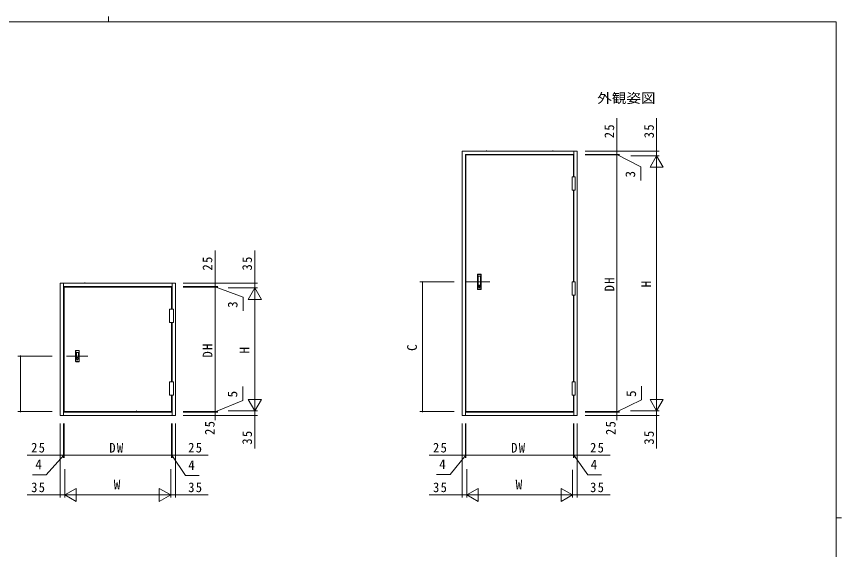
# Model space of a CAD drawing. Units: millimetres on the paper. Extents: x -297 to 270, y -210 to 193.
# Drawn here: x -54.7 to 257, y -8.5 to 193 of the extents above; entities that cross this region are included whole.
import ezdxf
from ezdxf.enums import TextEntityAlignment as Align

# ---------------------------------------------------------------- set-up
doc = ezdxf.new("R2010")
doc.units = ezdxf.units.MM
doc.linetypes.add('CHAIN2', pattern=[12, 9, -1, 1, -1])
doc.linetypes.add('DASHED3', pattern=[4, 3, -1])
for name, color, linetype, lineweight in [('0-1_USER1', 7, 'Continuous', 9), ('0-6_YKK_13', 4, 'Continuous', 9), ('0-7_YKK_D', 6, 'Continuous', 9)]:
    doc.layers.add(name, color=color, linetype=linetype, lineweight=lineweight)
doc.layers.add('0-2_YKK_ZWAK', color=7, linetype='Continuous')
doc.styles.add('ＭＳ ゴシック', font='')
doc.styles.get('ＭＳ ゴシック').set_extended_font_data('MS Gothic')

msp = doc.modelspace()

# ---------------------------------------------------------------- linework, layer by layer
at = {"layer": '0-1_USER1'}
for p, q in [((255, 191), (-295, 191)), ((-19.99, 193), (-19.99, 191)), ((255, 191), (255, -184)), ((255, 3.5), (257, 3.5))]:
    msp.add_line(p, q, dxfattribs=at)
at = {"layer": '0-6_YKK_13'}
for p, q in [((157.163, 142.126), (113.663, 142.126)), ((113.663, 142.126), (113.663, 42.126)), ((114.913, 140.876), (155.913, 140.876)), ((114.913, 42.126), (114.913, 140.876)), ((115.113, 140.726), (155.713, 140.726)), ((115.113, 43.626), (115.113, 140.726)), ((155.713, 140.726), (155.713, 132.376)), ((155.913, 132.376), (155.913, 142.126)), ((157.163, 140.376), (157.113, 140.376)), ((157.163, 42.126), (157.163, 142.126)), ((155.213, 132.376), (156.413, 132.376)), ((156.413, 132.376), (156.413, 127.376)), ((155.713, 127.376), (155.713, 92.674)), ((155.913, 92.674), (155.913, 127.376)), ((119.488, 95.449), (119.488, 89.899)), ((119.563, 89.924), (119.563, 95.424)), ((120.738, 95.549), (119.588, 95.549)), ((119.613, 95.474), (120.713, 95.474)), ((119.763, 94.824), (120.563, 94.824)), ((119.763, 94.824), (119.763, 91.824)), ((120.563, 94.824), (120.563, 91.824)), ((120.763, 89.924), (120.763, 95.424)), ((120.838, 89.899), (120.838, 95.449)), ((-38.179, 92.126), (-38.179, 42.126)), ((5.321, 92.126), (-38.179, 92.126)), ((-36.929, 42.126), (-36.929, 92.126)), ((-36.929, 90.876), (4.071, 90.876)), ((-36.729, 43.626), (-36.729, 90.726)), ((-36.729, 90.726), (3.871, 90.726)), ((3.871, 90.726), (3.871, 82.376)), ((4.071, 82.376), (4.071, 92.126)), ((5.321, 42.126), (5.321, 92.126)), ((120.338, 91.274), (119.988, 91.274)), ((120.338, 91.224), (119.988, 91.224)), ((119.988, 90.774), (120.338, 90.774)), ((119.988, 90.724), (120.338, 90.724)), ((156.413, 87.674), (156.413, 92.674)), ((5.321, 90.376), (5.271, 90.376)), ((119.588, 89.799), (120.738, 89.799)), ((119.613, 89.874), (120.713, 89.874)), ((155.213, 87.674), (156.413, 87.674)), ((155.713, 87.674), (155.713, 54.876)), ((155.913, 54.876), (155.913, 87.674)), ((3.071, 82.376), (4.571, 82.376)), ((3.071, 82.376), (3.071, 77.376)), ((4.571, 82.376), (4.571, 77.376)), ((3.071, 77.376), (4.571, 77.376)), ((3.871, 77.376), (3.871, 54.876)), ((4.071, 54.876), (4.071, 77.376)), ((-32.354, 66.651), (-32.354, 62.601)), ((-32.279, 62.626), (-32.279, 66.626)), ((-31.104, 66.751), (-32.254, 66.751)), ((-32.229, 66.676), (-31.129, 66.676)), ((-32.079, 66.026), (-32.079, 64.526)), ((-32.079, 66.026), (-31.279, 66.026)), ((-31.279, 66.026), (-31.279, 64.526)), ((-31.079, 62.626), (-31.079, 66.626)), ((-31.004, 62.601), (-31.004, 66.651)), ((-32.254, 62.501), (-31.104, 62.501)), ((-32.229, 62.576), (-31.129, 62.576)), ((-31.504, 63.976), (-31.854, 63.976)), ((-31.504, 63.926), (-31.854, 63.926)), ((-31.854, 63.476), (-31.504, 63.476)), ((-31.854, 63.426), (-31.504, 63.426)), ((3.071, 54.876), (4.571, 54.876)), ((3.071, 54.876), (3.071, 49.876)), ((4.571, 54.876), (4.571, 49.876)), ((155.213, 54.876), (156.413, 54.876)), ((155.213, 54.876), (155.213, 49.876)), ((156.413, 54.876), (156.413, 49.876)), ((3.071, 49.876), (4.571, 49.876)), ((3.871, 49.876), (3.871, 43.626)), ((4.071, 42.126), (4.071, 49.876)), ((155.213, 49.876), (156.413, 49.876)), ((155.713, 49.876), (155.713, 43.626)), ((155.913, 42.126), (155.913, 49.876)), ((-9.392, 43.876), (-9.442, 43.876)), ((4.071, 43.876), (4.021, 43.876)), ((157.163, 43.876), (157.113, 43.876)), ((-38.179, 42.126), (5.321, 42.126)), ((-36.929, 43.376), (4.071, 43.376)), ((-36.729, 43.626), (3.871, 43.626)), ((-36.429, 42.126), (-36.429, 42.176)), ((3.571, 42.126), (3.571, 42.176)), ((113.663, 42.126), (157.163, 42.126)), ((114.913, 43.376), (155.913, 43.376)), ((115.113, 43.626), (155.713, 43.626)), ((115.413, 42.126), (115.413, 42.176)), ((155.413, 42.126), (155.413, 42.176))]:
    msp.add_line(p, q, dxfattribs=at)
at = {"layer": '0-6_YKK_13', "linetype": 'CHAIN2'}
for p, q in [((122.913, 142.126), (122.913, 142.383)), ((147.913, 142.126), (147.913, 142.291)), ((-28.929, 92.126), (-28.929, 92.383)), ((115.113, 92.674), (125.108, 92.674)), ((-35.779, 64.626), (-27.724, 64.626))]:
    msp.add_line(p, q, dxfattribs=at)
at = {"layer": '0-6_YKK_13', "linetype": 'DASHED3'}
for p, q in [((157.163, 139.476), (157.18, 139.476)), ((113.663, 132.876), (113.652, 132.876)), ((-38.179, 82.876), (-38.19, 82.876)), ((-38.179, 51.376), (-38.183, 51.376)), ((113.663, 51.376), (113.659, 51.376)), ((157.163, 45.126), (157.174, 45.126)), ((-35.179, 43.626), (-35.179, 43.618)), ((2.321, 43.376), (2.321, 43.364)), ((116.363, 43.626), (116.363, 43.618)), ((154.463, 43.376), (154.463, 43.364))]:
    msp.add_line(p, q, dxfattribs=at)
at = {"layer": '0-6_YKK_13'}
for points in [[(155.213, 132.376), (155.213, 127.376), (156.413, 127.376)], [(155.213, 87.674), (155.213, 92.674), (156.413, 92.674)]]:
    msp.add_lwpolyline(points, dxfattribs=at)
for centre in [(120.163, 90.511), (-31.679, 63.213)]:
    msp.add_circle(centre, 0.0875, dxfattribs=at)
for centre, radius, start, end in [((119.588, 95.449), 0.1, 90, 180), ((119.613, 95.424), 0.05, 90, 180), ((120.713, 95.424), 0.05, 0, 90), ((120.738, 95.449), 0.1, 0, 90), ((119.988, 90.999), 0.275, 90, 270), ((120.163, 91.824), 0.4, 180, 0), ((119.988, 90.999), 0.225, 90, 270), ((120.338, 90.999), 0.275, 270, 90), ((120.338, 90.999), 0.225, 270, 90), ((119.588, 89.899), 0.1, 180, 270), ((119.613, 89.924), 0.05, 180, 270), ((120.713, 89.924), 0.05, 270, 0), ((120.738, 89.899), 0.1, 270, 0), ((-32.254, 66.651), 0.1, 90, 180), ((-32.229, 66.626), 0.05, 90, 180), ((-31.129, 66.626), 0.05, 0, 90), ((-31.104, 66.651), 0.1, 0, 90), ((-32.254, 62.601), 0.1, 180, 270), ((-32.229, 62.626), 0.05, 180, 270), ((-31.854, 63.701), 0.275, 90, 270), ((-31.679, 64.526), 0.4, 180, 0), ((-31.854, 63.701), 0.225, 90, 270), ((-31.504, 63.701), 0.275, 270, 90), ((-31.504, 63.701), 0.225, 270, 90), ((-31.129, 62.626), 0.05, 270, 0), ((-31.104, 62.601), 0.1, 270, 0)]:
    msp.add_arc(centre, radius, start, end, dxfattribs=at)
at = {"layer": '0-7_YKK_D'}
for p, q in [((172.163, 142.126), (172.163, 154.566)), ((187.163, 142.126), (187.163, 154.566)), ((160.163, 142.126), (188.163, 142.126)), ((160.163, 142.126), (173.163, 142.126)), ((160.163, 140.876), (173.163, 140.876)), ((160.163, 140.726), (173.163, 140.726)), ((172.163, 140.876), (172.163, 142.576)), ((172.163, 140.876), (172.163, 142.126)), ((172.163, 140.876), (172.163, 140.726)), ((172.163, 140.876), (172.163, 139.176)), ((172.163, 140.726), (172.163, 43.626)), ((177.344, 140.376), (188.163, 140.376)), ((177.344, 140.376), (188.163, 140.376)), ((187.163, 140.376), (184.663, 136.046)), ((187.163, 140.376), (187.163, 142.126)), ((187.163, 140.376), (189.663, 136.046)), ((187.163, 140.376), (187.163, 138.676)), ((187.163, 140.376), (187.163, 131.716)), ((184.663, 136.046), (189.663, 136.046)), ((187.163, 135.376), (187.163, 48.876)), ((20.321, 92.126), (20.321, 104.566)), ((35.321, 92.126), (35.321, 104.566)), ((8.321, 92.126), (21.32, 92.126)), ((8.321, 92.126), (36.321, 92.126)), ((8.321, 90.876), (21.32, 90.876)), ((8.321, 90.876), (21.32, 90.876)), ((8.321, 90.726), (21.32, 90.726)), ((20.321, 90.876), (20.321, 92.576)), ((20.321, 90.876), (20.321, 92.126)), ((20.321, 90.876), (20.321, 89.176)), ((20.321, 90.876), (20.321, 90.726)), ((20.321, 90.801), (30.895, 86.934)), ((20.321, 90.726), (20.321, 43.626)), ((35.321, 90.376), (35.321, 92.126)), ((110.663, 92.674), (97.663, 92.674)), ((98.663, 92.674), (98.663, 43.626)), ((25.236, 90.376), (36.321, 90.376)), ((26.108, 90.376), (36.321, 90.376)), ((35.321, 90.376), (32.821, 86.046)), ((35.321, 90.376), (35.321, 88.676)), ((35.321, 90.376), (37.821, 86.046)), ((35.321, 90.376), (35.321, 81.716)), ((30.895, 86.934), (30.895, 81.734)), ((32.821, 86.046), (37.821, 86.046)), ((35.321, 85.376), (35.321, 48.876)), ((-41.179, 64.626), (-54.179, 64.626)), ((-53.179, 64.626), (-53.179, 43.626)), ((30.811, 47.886), (30.811, 53.086)), ((181.476, 48.061), (181.476, 53.261)), ((35.321, 43.876), (35.321, 52.536)), ((187.163, 43.876), (187.163, 52.536)), ((20.321, 43.501), (30.811, 47.886)), ((37.821, 48.206), (32.821, 48.206)), ((35.321, 43.876), (32.821, 48.206)), ((35.321, 43.876), (37.821, 48.206)), ((172.163, 43.501), (181.476, 48.061)), ((189.663, 48.206), (184.663, 48.206)), ((187.163, 43.876), (184.663, 48.206)), ((187.163, 43.876), (189.663, 48.206)), ((25.236, 43.876), (36.321, 43.876)), ((25.236, 43.876), (36.321, 43.876)), ((35.321, 43.876), (35.321, 45.576)), ((35.321, 43.876), (35.321, 42.126)), ((172.163, 43.626), (172.163, 45.326)), ((177.237, 43.876), (188.163, 43.876)), ((177.237, 43.876), (188.163, 43.876)), ((187.163, 43.876), (187.163, 45.576)), ((187.163, 43.876), (187.163, 42.126)), ((-41.179, 43.626), (-54.179, 43.626)), ((8.321, 43.626), (21.32, 43.626)), ((8.321, 43.376), (21.32, 43.376)), ((8.321, 43.376), (21.32, 43.376)), ((8.321, 42.126), (21.32, 42.126)), ((8.321, 42.126), (36.321, 42.126)), ((20.321, 43.376), (20.321, 43.626)), ((20.321, 43.376), (20.321, 41.676)), ((20.321, 42.126), (20.321, 40.426)), ((35.321, 42.126), (35.321, 29.686)), ((110.663, 43.626), (97.663, 43.626)), ((160.163, 43.626), (173.163, 43.626)), ((160.163, 43.376), (173.163, 43.376)), ((160.163, 42.126), (173.163, 42.126)), ((160.163, 42.126), (188.163, 42.126)), ((172.163, 43.626), (172.163, 43.376)), ((172.163, 42.126), (172.163, 40.426)), ((187.163, 42.126), (187.163, 29.686)), ((-38.179, 39.126), (-38.179, 26.126)), ((-38.179, 39.126), (-38.179, 11.126)), ((-36.93, 39.126), (-36.93, 26.126)), ((-36.93, 39.126), (-36.93, 26.126)), ((-36.729, 39.126), (-36.729, 26.126)), ((3.871, 39.126), (3.871, 26.126)), ((4.071, 39.126), (4.071, 26.126)), ((4.071, 39.126), (4.071, 26.126)), ((5.321, 39.126), (5.321, 26.126)), ((5.321, 39.126), (5.321, 11.126)), ((113.663, 39.126), (113.663, 26.126)), ((113.663, 39.126), (113.663, 11.126)), ((114.913, 39.126), (114.913, 26.126)), ((115.113, 39.126), (115.113, 26.126)), ((155.713, 39.126), (155.713, 26.126)), ((155.913, 39.126), (155.913, 26.126)), ((157.163, 39.126), (157.163, 26.126)), ((157.163, 39.126), (157.163, 11.126)), ((-36.829, 27.126), (-43.447, 19.764)), ((-36.93, 27.126), (-38.629, 27.126)), ((-36.93, 27.126), (-36.729, 27.126)), ((-36.93, 27.126), (-36.729, 27.126)), ((-36.93, 27.126), (-35.229, 27.126)), ((-36.729, 27.126), (-35.029, 27.126)), ((-36.729, 27.126), (3.871, 27.126)), ((3.871, 27.126), (2.171, 27.126)), ((4.071, 27.126), (2.371, 27.126)), ((4.071, 27.126), (3.871, 27.126)), ((4.071, 27.126), (3.871, 27.126)), ((3.971, 27.126), (9.131, 19.465)), ((4.071, 27.126), (5.321, 27.126)), ((4.071, 27.126), (5.771, 27.126)), ((5.321, 27.126), (17.761, 27.126)), ((113.663, 27.126), (101.223, 27.126)), ((115.013, 27.126), (109.139, 19.806)), ((114.913, 27.126), (113.213, 27.126)), ((114.913, 27.126), (113.663, 27.126)), ((114.913, 27.126), (115.113, 27.126)), ((114.913, 27.126), (116.613, 27.126)), ((115.113, 27.126), (155.713, 27.126)), ((155.713, 27.126), (154.013, 27.126)), ((155.913, 27.126), (154.213, 27.126)), ((155.713, 27.126), (155.913, 27.126)), ((155.813, 27.126), (161.185, 19.718)), ((155.913, 27.126), (157.163, 27.126)), ((157.163, 27.126), (169.603, 27.126)), ((3.571, 21.828), (3.571, 11.126)), ((3.571, 21.828), (3.571, 11.126)), ((115.413, 21.836), (115.413, 11.126)), ((115.413, 21.836), (115.413, 11.126)), ((-43.447, 19.764), (-48.647, 19.764)), ((-36.429, 21.81), (-36.429, 11.126)), ((-36.429, 21.81), (-36.429, 11.126)), ((9.131, 19.465), (14.331, 19.465)), ((109.139, 19.806), (103.939, 19.806)), ((155.413, 21.631), (155.413, 11.126)), ((155.413, 21.631), (155.413, 11.126)), ((161.185, 19.718), (166.385, 19.718)), ((-36.429, 12.126), (-32.099, 14.626)), ((-32.099, 9.626), (-32.099, 14.626)), ((-0.76, 14.626), (-0.76, 9.626)), ((3.571, 12.126), (-0.76, 14.626)), ((115.413, 12.126), (119.743, 14.626)), ((119.743, 9.626), (119.743, 14.626)), ((151.083, 14.626), (151.083, 9.626)), ((155.413, 12.126), (151.083, 14.626)), ((-38.179, 12.126), (-50.619, 12.126)), ((-36.429, 12.126), (-38.179, 12.126)), ((-36.429, 12.126), (-27.769, 12.126)), ((-36.429, 12.126), (-32.099, 9.626)), ((-36.429, 12.126), (-34.729, 12.126)), ((-31.429, 12.126), (-1.43, 12.126)), ((3.571, 12.126), (-5.09, 12.126)), ((3.571, 12.126), (-0.76, 9.626)), ((3.571, 12.126), (1.871, 12.126)), ((3.571, 12.126), (5.321, 12.126)), ((5.321, 12.126), (17.761, 12.126)), ((113.663, 12.126), (101.223, 12.126)), ((115.413, 12.126), (113.663, 12.126)), ((115.413, 12.126), (117.113, 12.126)), ((115.413, 12.126), (124.073, 12.126)), ((115.413, 12.126), (119.743, 9.626)), ((120.413, 12.126), (150.413, 12.126)), ((155.413, 12.126), (146.752, 12.126)), ((155.413, 12.126), (151.083, 9.626)), ((155.413, 12.126), (153.713, 12.126)), ((155.413, 12.126), (157.163, 12.126)), ((157.163, 12.126), (169.603, 12.126))]:
    msp.add_line(p, q, dxfattribs=at)
for points in [[(172.163, 140.876), (172.163, 140.726), (172.163, 139.026)], [(172.163, 140.801), (181.126, 136.218), (181.126, 131.018)], [(20.321, 90.876), (20.321, 90.726), (20.321, 89.026)], [(20.321, 43.376), (20.321, 43.626), (20.321, 45.326)], [(20.321, 42.126), (20.321, 43.376), (20.321, 45.076)], [(172.163, 42.126), (172.163, 43.376), (172.163, 45.076)], [(172.163, 43.626), (172.163, 43.376), (172.163, 41.676)], [(-36.93, 27.126), (-38.179, 27.126), (-50.619, 27.126)], [(114.913, 27.126), (115.113, 27.126), (116.813, 27.126)], [(155.713, 27.126), (155.913, 27.126), (157.613, 27.126)]]:
    msp.add_lwpolyline(points, dxfattribs=at)
for centre, start, end in [((172.163, 142.126), 90, 270), ((172.163, 140.876), 90, 270), ((172.163, 140.726), 90, 270), ((172.163, 140.726), 90, 270), ((172.163, 142.126), 270, 90), ((172.163, 140.876), 270, 90), ((172.163, 140.726), 270, 90), ((172.163, 140.726), 270, 90), ((187.163, 142.126), 90, 270), ((187.163, 142.126), 270, 90), ((20.321, 92.126), 90, 270), ((20.321, 90.876), 90, 270), ((20.321, 90.876), 90, 270), ((20.321, 90.726), 90, 270), ((20.321, 90.726), 90, 270), ((20.321, 92.126), 270, 90), ((20.321, 90.876), 270, 90), ((20.321, 90.876), 270, 90), ((20.321, 90.726), 270, 90), ((20.321, 90.726), 270, 90), ((35.321, 92.126), 90, 270), ((35.321, 92.126), 270, 90), ((98.663, 92.674), 90, 270), ((98.663, 92.674), 270, 90), ((-53.179, 64.626), 90, 270), ((-53.179, 64.626), 270, 90), ((-53.179, 43.626), 90, 270), ((-53.179, 43.626), 270, 90), ((20.321, 43.626), 90, 270), ((20.321, 43.626), 90, 270), ((20.321, 43.626), 270, 90), ((20.321, 43.626), 270, 90), ((98.663, 43.626), 90, 270), ((98.663, 43.626), 270, 90), ((172.163, 43.626), 90, 270), ((172.163, 43.626), 90, 270), ((172.163, 43.626), 270, 90), ((172.163, 43.626), 270, 90), ((20.321, 43.376), 90, 270), ((20.321, 43.376), 90, 270), ((20.321, 42.126), 90, 270), ((20.321, 43.376), 270, 90), ((20.321, 43.376), 270, 90), ((20.321, 42.126), 270, 90), ((35.321, 42.126), 90, 270), ((35.321, 42.126), 270, 90), ((172.163, 43.376), 90, 270), ((172.163, 43.376), 90, 270), ((172.163, 42.126), 90, 270), ((172.163, 43.376), 270, 90), ((172.163, 43.376), 270, 90), ((172.163, 42.126), 270, 90), ((187.163, 42.126), 90, 270), ((187.163, 42.126), 270, 90), ((-38.179, 27.126), 0, 180), ((-38.179, 27.126), 180, 0), ((-36.93, 27.126), 0, 180), ((-36.93, 27.126), 0, 180), ((-36.93, 27.126), 180, 0), ((-36.93, 27.126), 180, 0), ((-36.729, 27.126), 0, 180), ((-36.729, 27.126), 0, 180), ((-36.729, 27.126), 180, 0), ((-36.729, 27.126), 180, 0), ((3.871, 27.126), 0, 180), ((3.871, 27.126), 0, 180), ((3.871, 27.126), 180, 0), ((3.871, 27.126), 180, 0), ((4.071, 27.126), 0, 180), ((4.071, 27.126), 0, 180), ((4.071, 27.126), 180, 0), ((4.071, 27.126), 180, 0), ((5.321, 27.126), 0, 180), ((5.321, 27.126), 180, 0), ((113.663, 27.126), 0, 180), ((113.663, 27.126), 180, 0), ((114.913, 27.126), 0, 180), ((114.913, 27.126), 180, 0), ((115.113, 27.126), 0, 180), ((115.113, 27.126), 0, 180), ((115.113, 27.126), 180, 0), ((115.113, 27.126), 180, 0), ((155.713, 27.126), 0, 180), ((155.713, 27.126), 0, 180), ((155.713, 27.126), 180, 0), ((155.713, 27.126), 180, 0), ((155.913, 27.126), 0, 180), ((155.913, 27.126), 180, 0), ((157.163, 27.126), 0, 180), ((157.163, 27.126), 180, 0), ((-38.179, 12.126), 0, 180), ((-38.179, 12.126), 180, 0), ((5.321, 12.126), 0, 180), ((5.321, 12.126), 180, 0), ((113.663, 12.126), 0, 180), ((113.663, 12.126), 180, 0), ((157.163, 12.126), 0, 180), ((157.163, 12.126), 180, 0)]:
    msp.add_arc(centre, 0.106, start, end, dxfattribs=at)

# ---------------------------------------------------------------- texts
at = {"layer": '0-2_YKK_ZWAK', "color": 3, "style": 'ＭＳ ゴシック', "width": 1.1}
msp.add_text('外観姿図', height=3.666, dxfattribs=at).set_placement((164.723, 159.201), align=Align.BOTTOM_LEFT)
at = {"layer": '0-7_YKK_D', "color": 3, "style": 'ＭＳ ゴシック'}
for s, p in [('3', (180.126, 132.108)), ('H', (186.163, 90.579)), ('3', (29.895, 82.823)), ('C', (97.663, 66.566)), ('H', (34.321, 65.579)), ('5', (29.811, 48.976)), ('5', (180.476, 49.15))]:
    msp.add_text(s, height=3.666, rotation=90, dxfattribs=at).set_placement(p, align=Align.BOTTOM_LEFT)
for s, p in [('4', (-47.595, 20.764)), ('4', (10.183, 20.465)), ('4', (104.992, 20.806)), ('4', (162.238, 20.718)), ('W', (-17.964, 13.126)), ('W', (133.878, 13.126))]:
    msp.add_text(s, height=3.666, dxfattribs=at).set_placement(p, align=Align.BOTTOM_LEFT)
at = {"layer": '0-7_YKK_D', "color": 3, "char_height": 3.666, "attachment_point": 7, "rotation": 90, "style": 'ＭＳ ゴシック'}
for s, insert in [('\\T1.21;\\W0.95;25', (171.163, 146.964)), ('\\T1.21;\\W0.95;35', (186.163, 146.976)), ('\\T1.21;\\W0.95;25', (19.321, 96.964)), ('\\T1.21;\\W0.95;35', (34.321, 96.976)), ('\\T1.21;\\W0.95;DH', (171.163, 89.069)), ('\\T1.21;\\W0.95;DH', (19.321, 64.069)), ('\\T1.21;\\W0.95;25', (20.193, 34.819)), ('\\T1.21;\\W0.95;25', (171.68, 34.785)), ('\\T1.21;\\W0.95;35', (34.321, 31.136)), ('\\T1.21;\\W0.95;35', (186.163, 31.136))]:
    msp.add_mtext(s, dxfattribs=dict(at, insert=insert))
at = {"layer": '0-7_YKK_D', "color": 3, "char_height": 3.666, "attachment_point": 7, "style": 'ＭＳ ゴシック'}
for s, insert in [('\\T1.21;\\W0.95;25', (-49.182, 28.126)), ('\\T1.21;\\W0.95;DW', (-19.646, 28.126)), ('\\T1.21;\\W0.95;25', (10.158, 28.126)), ('\\T1.21;\\W0.95;25', (102.66, 28.126)), ('\\T1.21;\\W0.95;DW', (132.196, 28.126)), ('\\T1.21;\\W0.95;25', (162, 28.126)), ('\\T1.21;\\W0.95;35', (-49.17, 13.126)), ('\\T1.21;\\W0.95;35', (10.171, 13.126)), ('\\T1.21;\\W0.95;35', (102.673, 13.126)), ('\\T1.21;\\W0.95;35', (162.013, 13.126))]:
    msp.add_mtext(s, dxfattribs=dict(at, insert=insert))

doc.saveas('drawing.dxf')
